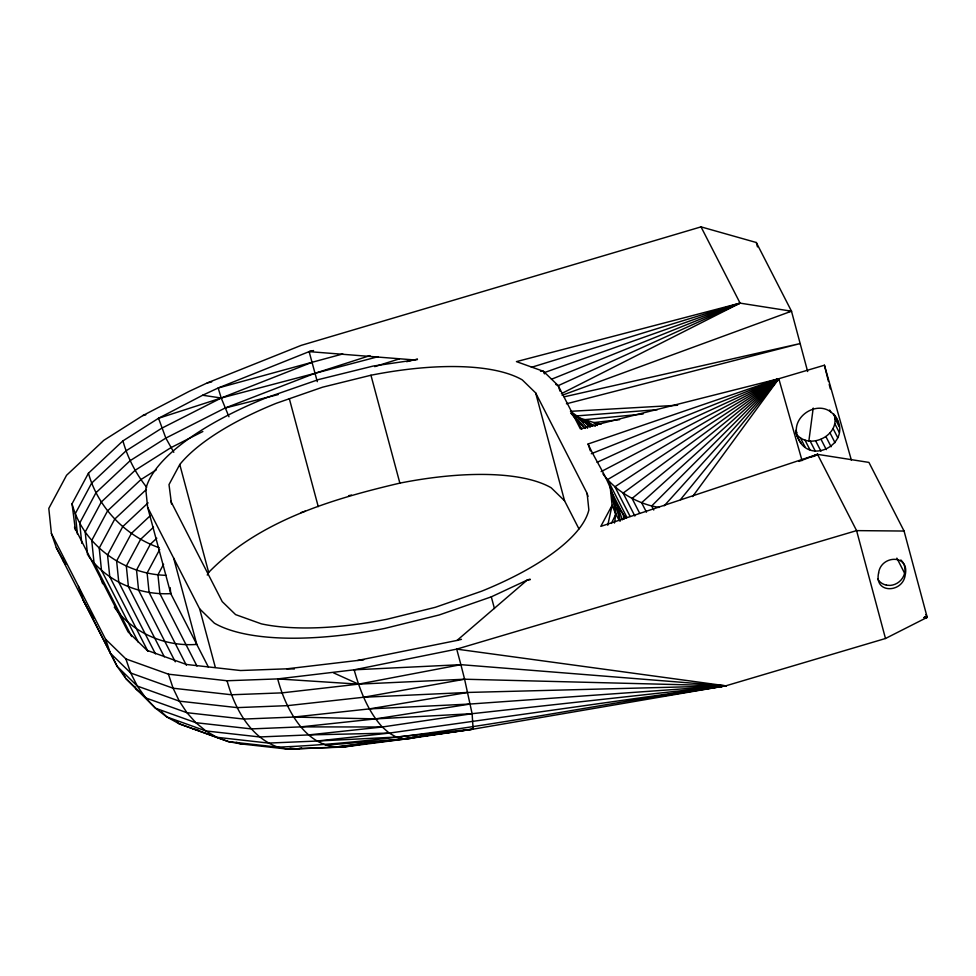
<?xml version="1.0" encoding="UTF-8"?>
<svg xmlns="http://www.w3.org/2000/svg" width="976" height="976" viewBox="0 0 976 976"><rect width="100%" height="100%" fill="white"/><g stroke="black" fill="none" stroke-linecap="round" stroke-linejoin="round"><path stroke-width="1.46" d="M834.602 415.166C855.623 443.153 806.591 469.005 796.745 434.491C809.86 450.4 840.36 435.235 834.26 415.142M808.823 441.298L813.215 408.066M614.441 523.051C620.565 493.88 599.191 468.907 588.089 443.995L778.799 378.737L824.427 365.219L851.401 460.221M607.767 525.234L612.098 505.312L610.207 487.183L615.844 514.254L619.138 520.354M611.366 523.417L615.844 514.254L612.098 505.312L600.813 526.369L817.522 454.352L868.921 462.404L904.069 531.042L927.2 617.344L885.488 638.499L725.827 685.823L471.945 729.353L410.432 738.356L343.149 747.079L287.652 749.129L240.669 743.871L228.469 741.626L179.194 723.802L166.786 716.933L155.55 708.247L125.806 678.479L117.193 666.425L83.326 600.411L78.458 586.308M75.396 529.98L72.041 503.811L88.45 473.201L122.927 440.871L158.539 418.277L202.642 395.243L218.16 387.997L309.124 351.628L313.564 350.543M587.93 496.369L587.149 493.453L535.653 392.901L522.27 379.884A191.198 66.954 -15 0 0 370.953 375.235L322.568 387.191L276.293 403.283A191.198 66.954 -15 0 0 179.767 464.515L169.007 484.584L171.495 503.97M159.698 549.5L147.12 572.973L149.096 592.444L186.355 665.193M163.602 564.262L157.953 574.803L159.881 593.615L196.981 666.071M207.241 575.071L208.669 572.4C259.079 520.745 331.45 499.175 399.867 483.12A191.198 66.954 -15 0 1 551.184 487.78L564.567 500.786L578.975 528.943M692.582 496.577L778.799 378.737L802.052 460.587M680.443 499.663L778.799 378.737L580.33 428.83L558.211 385.642L543.473 371.319L516.438 361.62L740.089 303.133L791.487 311.198L807.652 371.514M664.156 505.836L778.799 378.737L764.232 383.202M146.4 489.427L114.778 519.061L99.223 548.097L101.492 570.313L138.372 642.354M148.096 502.86L122.744 526.613L107.543 554.978L109.763 576.755L147.913 651.273M150.28 515.682L131.406 533.384L116.62 560.98L118.779 582.245L155.452 653.883M153.549 527.186L140.654 539.277L126.319 566.019L128.417 586.722L164.297 656.811M156.807 538.191L150.353 544.242L136.53 570.033L138.568 590.138L175.265 661.813M776.567 380.799L778.799 378.737L768.832 382.348M74.469 527.199L128.076 631.887L147.083 650.358L186.392 664.461L240.547 670.524L286.846 668.828L357.692 660.459L457.024 640.427L527.186 580.086L530.053 579.097M776.457 380.689L778.799 378.737L591.322 453.718M776.371 380.567L778.799 378.737L775.993 379.92M776.298 380.445L778.799 378.737L651.687 505.971C632.582 500.847 614.88 489.806 602.948 473.909M562.103 395.28L791.487 311.198L756.315 242.512L701.024 226.871L301.157 345.382L207.229 382.934L189.344 391.278L142.85 415.569L103.895 440.286L66.563 475.275L48.8 508.423L51.399 533.457L56.291 547.585L117.193 666.425L137.348 686.091L145.68 697.901L155.55 708.247L195.834 722.691L251.32 728.901L300.84 726.876L382.263 726.998L472.116 713.688L725.827 685.823L456.707 649.125L354.142 669.817L277.709 678.906L227.042 680.76L168.433 674.184L125.88 658.922L105.53 639.146L51.399 533.457M156.294 469.871L140.934 479.57L107.604 510.826L91.744 540.423L94.062 563.018L131.699 636.547M776.213 380.311L778.799 378.737L641.622 502.738L646.466 512.193M776.127 380.189L778.799 378.737L632.07 498.431L639.67 513.278M813.508 456.524L817.522 454.352L856.586 530.615L885.488 638.499M601.118 471.628L778.799 378.737L623.127 493.087L634.876 516.036M342.796 353.959L312.003 362.303L221.223 398.013L161.699 428.244L126.087 450.814L91.671 483.071L75.298 513.62L77.409 534.018M370.002 355.593L315.004 373.296L225.017 408.066L165.835 438.09L130.174 460.66L95.977 492.721L79.703 523.075L81.789 543.327M202.862 431.502L170.873 447.691L135.139 470.286L101.309 502.006L85.205 532.042L87.572 554.954M561.395 393.657L740.089 303.133L701.024 226.871M813.411 456.341L817.522 454.352L799.039 461.404M776.066 380.054L778.799 378.737L614.929 486.78L630.13 516.475M417.472 359.558L373.125 366.073L318.652 379.542L266.558 397.659A215.257 75.384 -15 0 0 145.766 489.196L147.644 507.325L199.653 608.865L214.378 623.188A215.257 75.384 -15 0 0 384.739 628.422L439.212 614.965L491.306 596.848L527.186 580.086L530.2 579.695M597.056 462.331L778.799 378.737L607.56 479.606L626.909 517.39M555.771 384.446L558.211 385.642L740.089 303.133L531.383 367.33M810.556 457.366L817.522 454.352M551.452 379.261L740.089 303.133L543.998 372.71M413.141 737.27L410.432 738.356L334.256 747.189L287.652 749.129L277.965 747.165L228.469 741.626L179.194 723.802L177.022 721.679M417.325 358.961L414.458 359.949L309.124 351.628L317.298 381.64M300.901 512.607L305.207 511.168M378.273 356.643L221.223 398.013L158.539 418.277L165.835 438.09L173.813 452.315M374.711 366.634L399.404 358.875M312.003 362.303L218.16 387.997L221.223 398.013L228.957 416.764M406.663 361.681L411.091 360.547M566.422 403.796L800.161 343.564L564.177 396.829M142.85 415.569L145.79 414.824M664.131 695.766L725.827 685.823L464.6 679.223L358.509 684.139L277.709 678.906C285.785 709.93 307.977 752.508 346.077 746.335M225.017 408.066L278.184 394.56M457.024 640.427L461.465 639.341M301.621 747.945L297.448 748.946L290.079 748.128M207.229 382.934L211.682 381.921M309.124 351.628L312.1 350.97M348.566 495.71L351.47 495.076M105.53 639.146L110.398 653.237L130.699 673.013L173.106 688.226L231.532 694.766L282.101 692.862L358.509 684.139L460.892 664.668L725.827 685.823C576.755 706.746 428.757 740.882 277.965 747.165C249.783 737.124 234.618 707.942 227.042 680.76M431.294 734.403L410.432 738.356L325.423 745.176M125.88 658.922L130.699 673.013L137.348 686.091L179.316 701.146L237.144 707.624L287.493 705.648L363.609 697.254L464.6 679.223L472.116 713.688L473.128 729.133L403.698 738.795L334.256 747.189M125.806 678.479L145.68 697.901L186.941 712.7L243.78 719.068L293.776 717.055L369.343 708.905L467.76 692.448L725.827 685.823L709.296 688.153M168.433 674.184L173.106 688.226L179.316 701.146L186.941 712.7L195.834 722.691L205.838 730.939L216.782 737.283L268.571 743.078L316.81 741.052L389.217 733.098L725.827 685.823L470.286 704.025L375.601 718.885L300.84 726.876M343.149 747.079L354.996 745.249M357.96 744.798L368.33 743.187M703.281 689.007L706.295 688.58M788.474 311.588L791.487 311.198M576.975 417.13L593.908 422.571L619.601 419.656M715.237 687.006L718.263 686.665M721.288 686.335L725.827 685.823M161.516 711.76L166.786 716.933L205.838 730.939L259.64 736.953L308.575 734.928L382.263 726.998L389.217 733.098L396.317 737.075L403.698 738.795L473.128 729.133L396.317 737.075L316.81 741.052M592.505 425.792L583.892 419.741L643.086 414.031M357.692 660.459L363.694 659.874M924.15 617.344L927.2 617.344L924.174 617.601L927.2 617.344L925.821 614.66M924.174 617.601L927.2 617.344L924.15 617.515M575.73 415.971L657.373 409.664M571.021 411.299L677.6 405.26M472.116 713.688L375.601 718.885L293.776 717.055M464.6 679.223L460.892 664.668L354.142 669.817C359.949 690.3 367.769 710.979 382.263 726.998M369.343 708.905L470.286 704.025M363.609 697.254L467.76 692.448M308.575 734.928L389.217 733.098M904.069 531.042L856.586 530.615L456.707 649.125L460.892 664.668M244.842 743.907L240.669 743.871L236.399 742.346M286.846 668.828L294.374 668.963M540.509 371.209L543.473 371.319L544.547 373.881M886.403 585.185L890.197 585.405A15.152 13.981 -41.4 0 0 903.861 575.535A15.152 13.981 -41.4 0 0 900.86 559.956M166.152 575.328C124.013 574.364 83.033 545.157 72.041 503.811M202.642 395.243L221.223 398.013M597.324 425.512L593.908 422.571L601.253 423.987M659.142 507.483L651.687 505.971L653.761 510.021M192.528 728.73L198.14 729.889M159.149 547.707C125.611 535.922 97.929 507.654 88.45 473.201M333.548 672.867L358.509 684.139M579.573 419.351L592.469 426.183M580.696 419.668L592.371 426.097M579.024 418.789L586.222 422.852L590.212 427.159M837.689 421.217C825.074 391.791 781.959 418.07 801.137 443.08M583.892 419.741L595.287 426.292M593.908 422.571L597.617 424.792M571.058 413.36L585.039 428.427L570.423 411.201L586.222 422.852L588.333 426.414M139.58 691.923L136.067 689.178L134.688 686.482M578.024 417.386L587.54 428.232M571.228 413.275L577.67 421.242L581.818 429.342M625.994 518.232L617.796 506.154L612.269 495.357M114.29 607.17C132.712 633.131 165.347 646.832 196.774 644.404L173.655 558.089M88.499 556.113C107.14 581.708 139.458 595.323 170.776 593.628L208.413 667.12M146.668 487.292C135.823 473.555 127.612 457.744 122.927 440.871M56.291 547.585L65.782 564.592M93.598 618.516L83.326 600.411M123.037 673.074L125.111 677.124M833.528 413.714L834.883 416.349M835.09 418.692L839.165 426.658M829.698 410.018L830.905 412.397M834.773 423.657L839.201 432.307M833.04 428.513L837.786 437.785M896.871 558.138L905.142 574.278M830.027 432.941L835.029 442.714M825.928 436.638L831.113 446.752M821.036 439.334L826.306 449.631M815.655 440.871L820.926 451.156M810.178 441.128L815.35 451.217M804.968 440.078L809.958 449.814M800.393 437.821L805.102 447.032M795.623 430.379L796.855 432.771M795.623 432.941L798.319 438.212M610.793 490.525L623.237 514.816L623.957 519.183M611.366 492.856L617.796 506.154L622.298 519.866M170.715 501.054L222.211 601.606L235.594 614.612L261.373 623.859A191.198 66.954 -15 0 0 386.911 619.272L435.296 607.316L481.571 591.224A191.198 66.954 -15 0 0 588.857 509.923L587.149 493.453M588.089 443.995L590.395 450.936M558.211 385.642L560.053 391.193M101.272 579.549L102.651 583.709M613.44 496.906L620.065 521.355M756.315 242.512L757.486 246.891M535.653 392.901L564.567 500.786M491.306 596.848L494.442 608.548M370.953 375.235L399.867 483.12M289.347 398.745L318.249 506.629M179.767 464.515L208.669 572.4M199.653 608.865L215.33 667.377M147.644 507.325L170.776 593.628L170.153 587.589M824.427 365.219L828.465 381.445M829.21 384.398L830.308 388.826M617.796 506.154L620.016 520.025M62.867 558.016L63.159 560.907M886.489 585.149A15.152 13.981 -41.4 0 1 877.631 579M878.607 572.961C873.813 594.006 902.873 593.14 905.203 575.059C909.998 554.002 880.938 554.868 878.607 572.961"/></g></svg>
